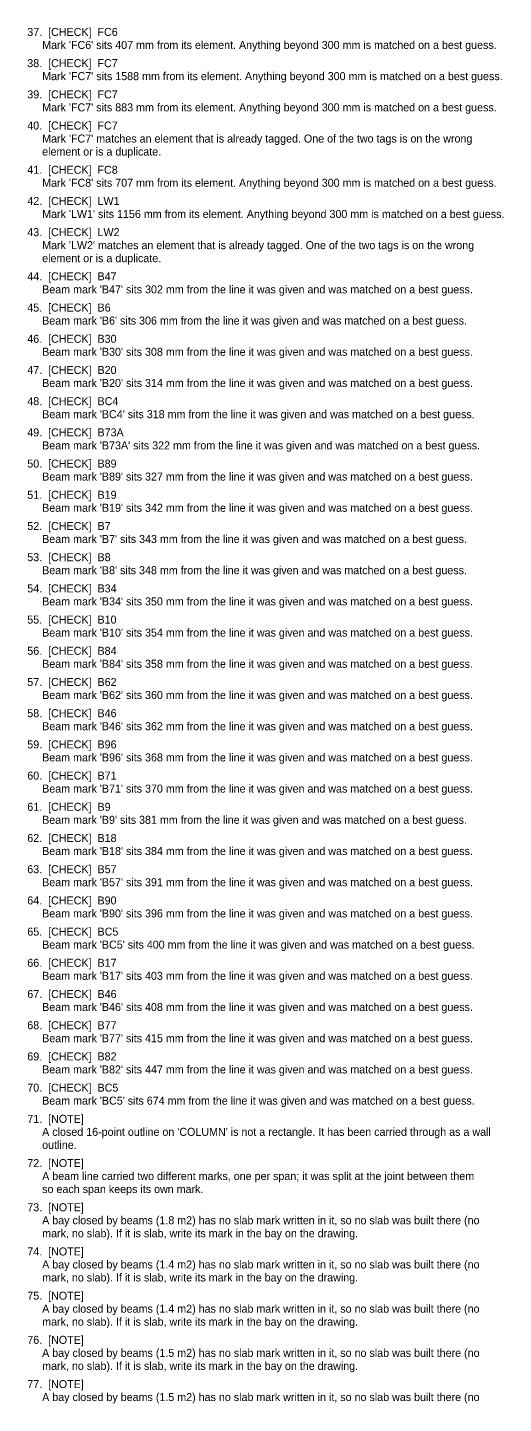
# Model space of a CAD drawing. Header units: millimetres. Extents: x 35733 to 152955, y -166738 to 54280.
# Drawn here: x 129444 to 148467, y -56082 to -1048 of the extents above; entities that cross this region are included whole.
import ezdxf

# ---------------------------------------------------------------- set-up
doc = ezdxf.new("R2010")
doc.units = ezdxf.units.MM
doc.header["$LTSCALE"] = 100
for name, color, linetype in [('S-QUERY-NOTE', 4, 'Continuous'), ('S-QUERY-TEXT', 7, 'Continuous'), ('S-QUERY-WARNING', 30, 'Continuous')]:
    doc.layers.add(name, color=color, linetype=linetype)

msp = doc.modelspace()

# ---------------------------------------------------------------- texts
at = {"layer": 'S-QUERY-NOTE'}
for s, p in [('71.  [NOTE]', (129434.4, -44857.3)), ('72.  [NOTE]', (129434.4, -46625.3)), ('73.  [NOTE]', (129434.4, -48393.3)), ('74.  [NOTE]', (129434.4, -50161.3)), ('75.  [NOTE]', (129434.4, -51929.3)), ('76.  [NOTE]', (129434.4, -53697.3)), ('77.  [NOTE]', (129434.4, -55465.3))]:
    msp.add_text(s, height=320, dxfattribs=at).set_placement(p)
at = {"layer": 'S-QUERY-TEXT'}
for s, p in [("     Mark 'FC6' sits 407 mm from its element. Anything beyond 300 mm is matched on a best guess.", (129434.4, -1905.3)), ("     Mark 'FC7' sits 1588 mm from its element. Anything beyond 300 mm is matched on a best guess.", (129434.4, -3153.3)), ("     Mark 'FC7' sits 883 mm from its element. Anything beyond 300 mm is matched on a best guess.", (129434.4, -4401.3)), ("     Mark 'FC7' matches an element that is already tagged. One of the two tags is on the wrong", (129434.4, -5649.3)), ('     element or is a duplicate.', (129434.4, -6169.3)), ("     Mark 'FC8' sits 707 mm from its element. Anything beyond 300 mm is matched on a best guess.", (129434.4, -7417.3)), ("     Mark 'LW1' sits 1156 mm from its element. Anything beyond 300 mm is matched on a best guess.", (129434.4, -8665.3)), ("     Mark 'LW2' matches an element that is already tagged. One of the two tags is on the wrong", (129434.4, -9913.3)), ('     element or is a duplicate.', (129434.4, -10433.3)), ("     Beam mark 'B47' sits 302 mm from the line it was given and was matched on a best guess.", (129434.4, -11681.3)), ("     Beam mark 'B6' sits 306 mm from the line it was given and was matched on a best guess.", (129434.4, -12929.3)), ("     Beam mark 'B30' sits 308 mm from the line it was given and was matched on a best guess.", (129434.4, -14177.3)), ("     Beam mark 'B20' sits 314 mm from the line it was given and was matched on a best guess.", (129434.4, -15425.3)), ("     Beam mark 'BC4' sits 318 mm from the line it was given and was matched on a best guess.", (129434.4, -16673.3)), ("     Beam mark 'B73A' sits 322 mm from the line it was given and was matched on a best guess.", (129434.4, -17921.3)), ("     Beam mark 'B89' sits 327 mm from the line it was given and was matched on a best guess.", (129434.4, -19169.3)), ("     Beam mark 'B19' sits 342 mm from the line it was given and was matched on a best guess.", (129434.4, -20417.3)), ("     Beam mark 'B7' sits 343 mm from the line it was given and was matched on a best guess.", (129434.4, -21665.3)), ("     Beam mark 'B8' sits 348 mm from the line it was given and was matched on a best guess.", (129434.4, -22913.3)), ("     Beam mark 'B34' sits 350 mm from the line it was given and was matched on a best guess.", (129434.4, -24161.3)), ("     Beam mark 'B10' sits 354 mm from the line it was given and was matched on a best guess.", (129434.4, -25409.3)), ("     Beam mark 'B84' sits 358 mm from the line it was given and was matched on a best guess.", (129434.4, -26657.3)), ("     Beam mark 'B62' sits 360 mm from the line it was given and was matched on a best guess.", (129434.4, -27905.3)), ("     Beam mark 'B46' sits 362 mm from the line it was given and was matched on a best guess.", (129434.4, -29153.3)), ("     Beam mark 'B96' sits 368 mm from the line it was given and was matched on a best guess.", (129434.4, -30401.3)), ("     Beam mark 'B71' sits 370 mm from the line it was given and was matched on a best guess.", (129434.4, -31649.3)), ("     Beam mark 'B9' sits 381 mm from the line it was given and was matched on a best guess.", (129434.4, -32897.3)), ("     Beam mark 'B18' sits 384 mm from the line it was given and was matched on a best guess.", (129434.4, -34145.3)), ("     Beam mark 'B57' sits 391 mm from the line it was given and was matched on a best guess.", (129434.4, -35393.3)), ("     Beam mark 'B90' sits 396 mm from the line it was given and was matched on a best guess.", (129434.4, -36641.3)), ("     Beam mark 'BC5' sits 400 mm from the line it was given and was matched on a best guess.", (129434.4, -37889.3)), ("     Beam mark 'B17' sits 403 mm from the line it was given and was matched on a best guess.", (129434.4, -39137.3)), ("     Beam mark 'B46' sits 408 mm from the line it was given and was matched on a best guess.", (129434.4, -40385.3)), ("     Beam mark 'B77' sits 415 mm from the line it was given and was matched on a best guess.", (129434.4, -41633.3)), ("     Beam mark 'B82' sits 447 mm from the line it was given and was matched on a best guess.", (129434.4, -42881.3)), ("     Beam mark 'BC5' sits 674 mm from the line it was given and was matched on a best guess.", (129434.4, -44129.3)), ("     A closed 16-point outline on 'COLUMN' is not a rectangle. It has been carried through as a wall", (129434.4, -45377.3)), ('     outline.', (129434.4, -45897.3)), ('     A beam line carried two different marks, one per span; it was split at the joint between them', (129434.4, -47145.3)), ('     so each span keeps its own mark.', (129434.4, -47665.3)), ('     A bay closed by beams (1.8 m2) has no slab mark written in it, so no slab was built there (no', (129434.4, -48913.3)), ('     mark, no slab). If it is slab, write its mark in the bay on the drawing.', (129434.4, -49433.3)), ('     A bay closed by beams (1.4 m2) has no slab mark written in it, so no slab was built there (no', (129434.4, -50681.3)), ('     mark, no slab). If it is slab, write its mark in the bay on the drawing.', (129434.4, -51201.3)), ('     A bay closed by beams (1.4 m2) has no slab mark written in it, so no slab was built there (no', (129434.4, -52449.3)), ('     mark, no slab). If it is slab, write its mark in the bay on the drawing.', (129434.4, -52969.3)), ('     A bay closed by beams (1.5 m2) has no slab mark written in it, so no slab was built there (no', (129434.4, -54217.3)), ('     mark, no slab). If it is slab, write its mark in the bay on the drawing.', (129434.4, -54737.3)), ('     A bay closed by beams (1.5 m2) has no slab mark written in it, so no slab was built there (no', (129434.4, -55985.3))]:
    msp.add_text(s, height=320, dxfattribs=at).set_placement(p)
at = {"layer": 'S-QUERY-WARNING'}
for s, p in [('37.  [CHECK]  FC6', (129434.4, -1385.3)), ('38.  [CHECK]  FC7', (129434.4, -2633.3)), ('39.  [CHECK]  FC7', (129434.4, -3881.3)), ('40.  [CHECK]  FC7', (129434.4, -5129.3)), ('41.  [CHECK]  FC8', (129434.4, -6897.3)), ('42.  [CHECK]  LW1', (129434.4, -8145.3)), ('43.  [CHECK]  LW2', (129434.4, -9393.3)), ('44.  [CHECK]  B47', (129434.4, -11161.3)), ('45.  [CHECK]  B6', (129434.4, -12409.3)), ('46.  [CHECK]  B30', (129434.4, -13657.3)), ('47.  [CHECK]  B20', (129434.4, -14905.3)), ('48.  [CHECK]  BC4', (129434.4, -16153.3)), ('49.  [CHECK]  B73A', (129434.4, -17401.3)), ('50.  [CHECK]  B89', (129434.4, -18649.3)), ('51.  [CHECK]  B19', (129434.4, -19897.3)), ('52.  [CHECK]  B7', (129434.4, -21145.3)), ('53.  [CHECK]  B8', (129434.4, -22393.3)), ('54.  [CHECK]  B34', (129434.4, -23641.3)), ('55.  [CHECK]  B10', (129434.4, -24889.3)), ('56.  [CHECK]  B84', (129434.4, -26137.3)), ('57.  [CHECK]  B62', (129434.4, -27385.3)), ('58.  [CHECK]  B46', (129434.4, -28633.3)), ('59.  [CHECK]  B96', (129434.4, -29881.3)), ('60.  [CHECK]  B71', (129434.4, -31129.3)), ('61.  [CHECK]  B9', (129434.4, -32377.3)), ('62.  [CHECK]  B18', (129434.4, -33625.3)), ('63.  [CHECK]  B57', (129434.4, -34873.3)), ('64.  [CHECK]  B90', (129434.4, -36121.3)), ('65.  [CHECK]  BC5', (129434.4, -37369.3)), ('66.  [CHECK]  B17', (129434.4, -38617.3)), ('67.  [CHECK]  B46', (129434.4, -39865.3)), ('68.  [CHECK]  B77', (129434.4, -41113.3)), ('69.  [CHECK]  B82', (129434.4, -42361.3)), ('70.  [CHECK]  BC5', (129434.4, -43609.3))]:
    msp.add_text(s, height=320, dxfattribs=at).set_placement(p)

doc.saveas('drawing.dxf')
